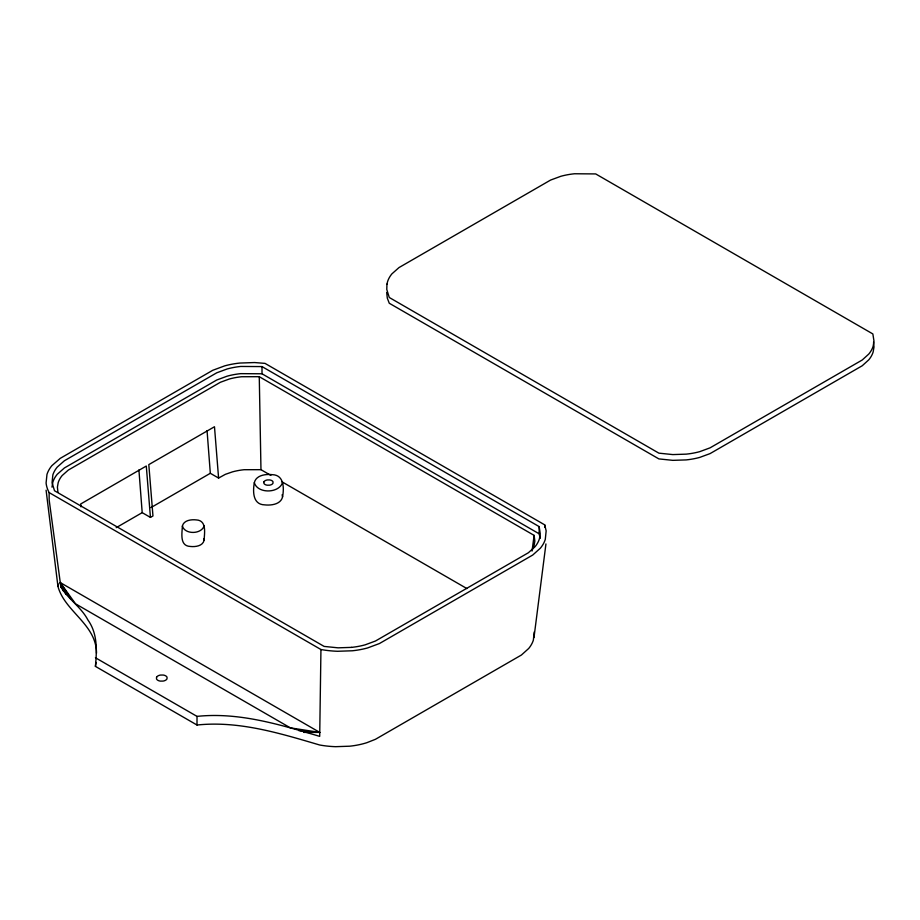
<?xml version="1.0" encoding="UTF-8"?>
<svg xmlns="http://www.w3.org/2000/svg" width="920" height="920" viewBox="0 0 920 920"><rect width="100%" height="100%" fill="white"/><g stroke="black" fill="none" stroke-linecap="round" stroke-linejoin="round"><path stroke-width="1.38" d="M51.98 487.14L52.843 482.16A53.969 31.165 0 0 1 57.224 474.306L64.411 467.958L216.74 380.006L227.125 376.176A53.969 31.165 0 0 1 240.73 373.647L262.005 373.784L539.166 533.807L540.189 538.361M49.151 492.602L320.942 649.52A69.736 40.261 0 0 0 337.605 651.279L352.394 650.773A60.087 34.684 0 0 0 367.54 647.956L379.442 643.54L532.749 555.024L540.396 548.159A60.087 34.684 0 0 0 545.284 539.408L546.158 530.874L544.709 524.86L265.017 363.388L254.61 362.549L239.821 363.055A60.087 34.684 0 0 0 224.675 365.872L212.761 370.288L60.26 458.344L51.842 465.692A60.087 34.684 0 0 0 46.966 474.444L46.092 482.977A69.736 40.261 0 0 0 49.151 492.602L49.151 499.801L60.846 586.914C68.195 599.173 81.167 607.062 87.895 619.942C97.75 633.65 96.864 650.555 95.415 666.379L197.006 725.018C239.108 720.624 279.91 733.309 319.7 745.005A66.412 38.341 0 0 0 335.57 746.683L349.657 746.2A57.063 32.947 0 0 0 366.861 742.693L375.429 739.312L521.422 655.017L528.712 648.462A57.224 33.039 0 0 0 533.358 640.136L534.198 632.005M533.979 637.594L545.939 543.95M532.036 551.045L534.117 535.382L259.267 376.694L241.558 376.74A48.415 27.956 0 0 0 229.344 379.005L220.363 382.283L68.298 470.085L62.123 475.582A48.415 27.956 0 0 0 58.19 482.643L57.408 487.128L57.937 492.28M95.415 666.379L96.071 662.388M182.39 526.067C183.689 520.248 191.222 519.328 196.202 519.903C207 520.341 204.447 532.99 204.102 540.293C202.802 546.112 195.27 547.032 190.302 546.457C179.492 546.02 182.045 533.37 182.39 526.067C184.874 534.75 201.503 534.382 204.102 525.895M254.334 482.678C256.024 475.111 265.822 473.915 272.286 474.662C284.154 474.973 284.154 488.025 282.566 496.857C280.876 504.413 271.078 505.609 264.615 504.861C252.747 504.562 252.736 491.498 254.334 482.678C257.565 493.959 279.185 493.488 282.566 482.459M116.196 527.666L142.197 512.647L150.443 517.419L152.961 515.959L148.81 464.611L214.486 426.742L218.592 478.066L225.354 474.341L232.461 471.868A46.115 26.622 0 0 1 244.099 469.717L260.969 469.671L270.894 475.41M150.903 507.621L210.323 473.294L218.592 478.066M351.486 647.381L338.111 647.83L324.127 646.415L54.51 490.751L52.06 482.678L52.843 474.961A53.969 31.165 0 0 1 57.224 467.107L64.411 460.747L216.74 372.807L227.125 368.978A53.969 31.165 0 0 1 240.73 366.447L262.005 366.585L539.166 526.608L540.27 533.91L539.408 538.89A53.969 31.165 0 0 1 535.014 546.745L528.402 552.736L375.463 641.021L365.091 644.851A53.969 31.165 0 0 1 351.486 647.381M95.415 657.731L197.006 716.381C239.108 711.976 279.91 724.661 319.7 736.356L320.942 649.52M303.841 732.389L319.757 732.4L60.271 582.59L61.053 587.362M298.735 730.583L319.757 732.4L290.421 727.881L75.498 603.796L60.271 582.59L63.238 590.87M282.06 481.85L466.9 588.57M70.829 599L60.271 582.59L66.079 594.527M534.117 535.382L534.842 541.121L534.06 545.606A48.415 27.956 0 0 1 532.358 549.458M282.13 494.753L282.566 496.857M203.768 538.683L204.102 540.293M873.563 342.32L874 347.001L873.149 351.957A53.601 30.946 0 0 1 868.813 359.789L862.235 365.757L710.067 453.606L699.74 457.401A53.601 30.946 0 0 1 686.17 459.908L672.831 460.345L658.881 458.907L389.263 303.243L387.297 298.103L386.687 292.457M46.092 490.176L57.937 586.385C64.733 611.65 96.439 624.243 96.508 653.2M150.443 517.419L146.291 466.026L80.718 503.976L80.948 506.828M207.058 430.606L210.323 473.294M138.92 469.936L142.197 512.647M57.856 583.51L57.937 586.385M259.267 376.694L260.969 469.671M544.709 524.86L544.709 527.264M539.166 526.608L539.166 533.807M262.005 366.585L262.005 373.784M197.006 716.381L197.006 725.018M386.952 284.13L386.779 289.432L389.263 297.482L658.881 453.157L672.831 454.584L686.17 454.147A53.601 30.946 0 0 0 699.74 451.651L710.067 447.844L862.235 359.996L868.813 354.027A53.601 30.946 0 0 0 873.149 346.196L874 341.24L872.861 333.948L595.7 173.926L574.482 173.765A53.601 30.946 0 0 0 560.912 176.261L550.585 180.067L399.004 267.57L391.874 273.895A53.601 30.946 0 0 0 387.538 281.738L386.952 284.13M156.549 677.304L156.504 678.925A5.232 3.024 0 0 0 160.298 681.11L163.105 681.087A5.623 3.243 0 0 0 166.992 678.845L167.037 677.223A5.232 3.024 0 0 0 163.242 675.038L160.436 675.061A5.623 3.243 0 0 0 156.549 677.304M263.925 481.896L263.89 483.299A4.542 2.622 0 0 0 267.168 485.197L269.606 485.173A4.876 2.817 0 0 0 272.976 483.23L273.01 481.827A4.542 2.622 0 0 0 269.721 479.929L267.294 479.952A4.876 2.817 0 0 0 263.925 481.896"/></g></svg>
